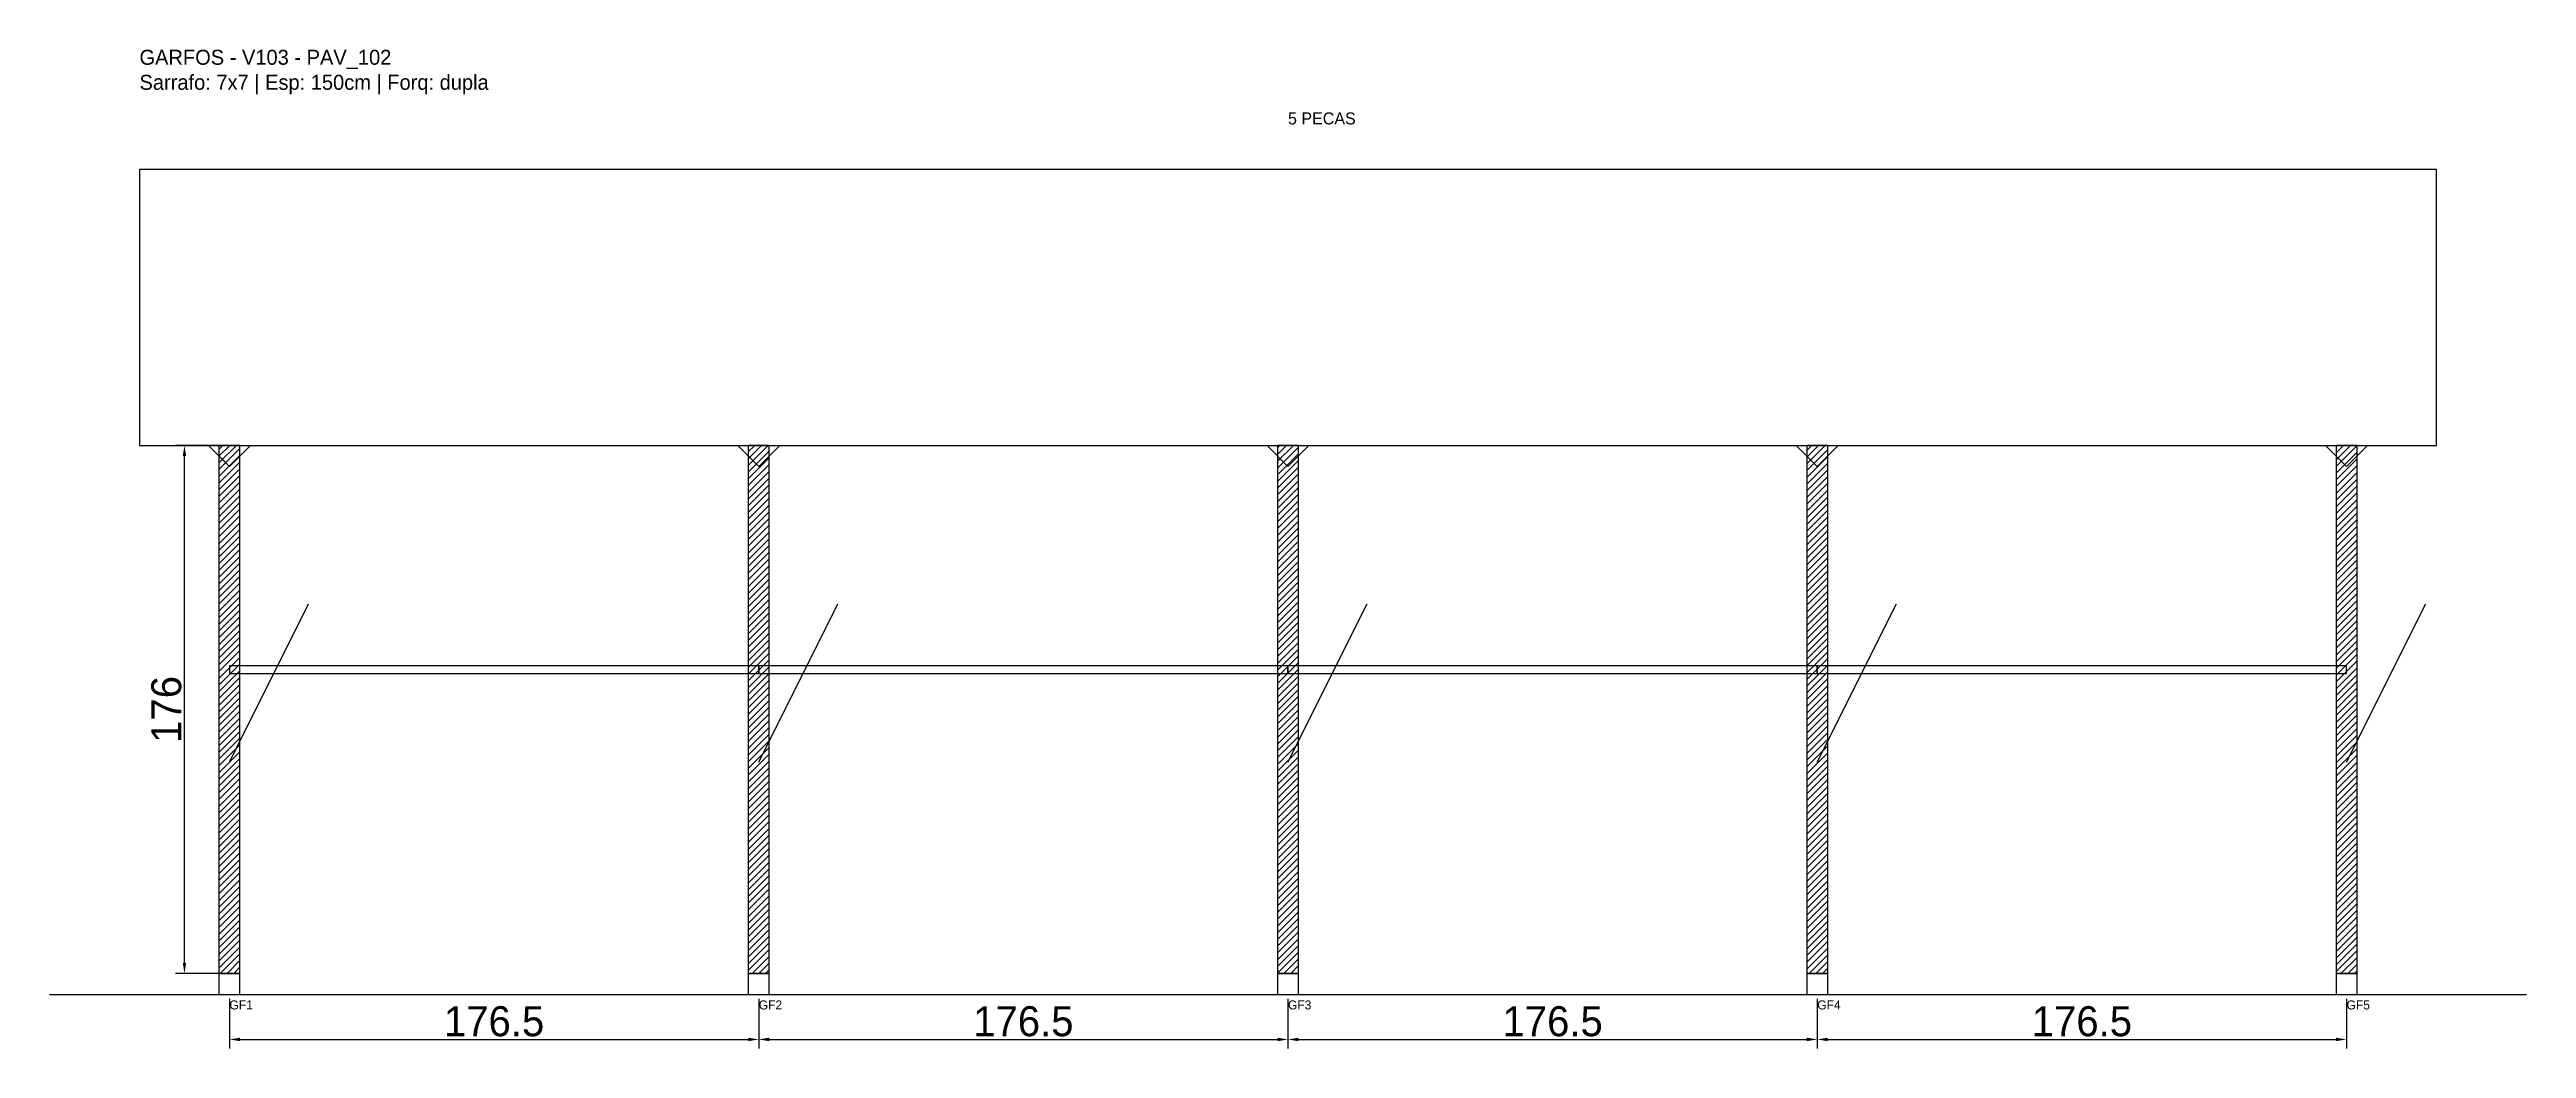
# Model space of a CAD drawing. Header units: metres. Extents: x -30 to 796, y -25 to 308.
import ezdxf

# ---------------------------------------------------------------- set-up
doc = ezdxf.new("R2010")
doc.units = ezdxf.units.M
for name, color, linetype in [('BARRA_ANCORAGEM', 1, 'Continuous'), ('COTA', 241, 'Continuous'), ('GARFOS OK', 3, 'Continuous'), ('NOME DA VIGA', 6, 'Continuous'), ('SARR_7x7', 40, 'Continuous'), ('TIRAS REESCORAMENTO', 252, 'Continuous'), ('VIGAS', 3, 'Continuous')]:
    doc.layers.add(name, color=color, linetype=linetype)
doc.dimstyles.new('EZ DXF', dxfattribs={"dimtxt": 10, "dimasz": 3.5, "dimexe": 3, "dimexo": 1.5, "dimgap": 1, "dimtad": 1, "dimdec": 1, "dimdsep": 46, "dimcen": 2.5, "dimazin": 3, "dimtfac": 1, "dimtmove": 0, "dimatfit": 3})

msp = doc.modelspace()

# ---------------------------------------------------------------- hatches: boundary and pattern name
at = {"layer": 'COTA'}
h = msp.add_hatch(dxfattribs=at)
h.set_pattern_fill('ANSI31', scale=0.5)
h.paths.add_polyline_path([(26.5, 0), (33.5, 0), (33.5, 176), (26.5, 176)])
h = msp.add_hatch(dxfattribs=at)
h.set_pattern_fill('ANSI31', scale=0.5)
h.paths.add_polyline_path([(203, 0), (210, 0), (210, 176), (203, 176)])
h = msp.add_hatch(dxfattribs=at)
h.set_pattern_fill('ANSI31', scale=0.5)
h.paths.add_polyline_path([(379.5, 0), (386.5, 0), (386.5, 176), (379.5, 176)])
h = msp.add_hatch(dxfattribs=at)
h.set_pattern_fill('ANSI31', scale=0.5)
h.paths.add_polyline_path([(556, 0), (563, 0), (563, 176), (556, 176)])
h = msp.add_hatch(dxfattribs=at)
h.set_pattern_fill('ANSI31', scale=0.5)
h.paths.add_polyline_path([(732.5, 0), (739.5, 0), (739.5, 176), (732.5, 176)])

# ---------------------------------------------------------------- linework, layer by layer
at = {"layer": 'BARRA_ANCORAGEM'}
for p, q in [((30, 70.4), (56.4, 123.2)), ((206.5, 70.4), (232.9, 123.2)), ((383, 70.4), (409.4, 123.2)), ((559.5, 70.4), (585.9, 123.2)), ((736, 70.4), (762.4, 123.2))]:
    msp.add_line(p, q, dxfattribs=at)
at = {"layer": 'GARFOS OK'}
for p, q in [((30, 169), (23, 176)), ((23, 176), (37, 176)), ((30, 169), (37, 176)), ((206.5, 169), (199.5, 176)), ((199.5, 176), (213.5, 176)), ((206.5, 169), (213.5, 176)), ((383, 169), (376, 176)), ((376, 176), (390, 176)), ((383, 169), (390, 176)), ((559.5, 169), (552.5, 176)), ((552.5, 176), (566.5, 176)), ((559.5, 169), (566.5, 176)), ((736, 169), (729, 176)), ((729, 176), (743, 176)), ((736, 169), (743, 176))]:
    msp.add_line(p, q, dxfattribs=at)
at = {"layer": 'GARFOS OK', "linetype": 'CONTINUOUS'}
msp.add_line((-30, -7), (796, -7), dxfattribs=at)
at = {"layer": 'GARFOS OK'}
for points in [[(26.5, 0), (33.5, 0), (33.5, 176), (26.5, 176), (26.5, 0)], [(203, 0), (210, 0), (210, 176), (203, 176), (203, 0)], [(379.5, 0), (386.5, 0), (386.5, 176), (379.5, 176), (379.5, 0)], [(556, 0), (563, 0), (563, 176), (556, 176), (556, 0)], [(732.5, 0), (739.5, 0), (739.5, 176), (732.5, 176), (732.5, 0)]]:
    msp.add_lwpolyline(points, dxfattribs=at)
at = {"layer": 'SARR_7x7'}
for points in [[(26.5, -7), (33.5, -7), (33.5, 0), (26.5, 0), (26.5, -7)], [(203, -7), (210, -7), (210, 0), (203, 0), (203, -7)], [(379.5, -7), (386.5, -7), (386.5, 0), (379.5, 0), (379.5, -7)], [(556, -7), (563, -7), (563, 0), (556, 0), (556, -7)], [(732.5, -7), (739.5, -7), (739.5, 0), (732.5, 0), (732.5, -7)]]:
    msp.add_lwpolyline(points, dxfattribs=at)
at = {"layer": 'TIRAS REESCORAMENTO'}
for points in [[(30, 100), (206.5, 100), (206.5, 102.5), (30, 102.5), (30, 100)], [(206.5, 100), (383, 100), (383, 102.5), (206.5, 102.5), (206.5, 100)], [(383, 100), (559.5, 100), (559.5, 102.5), (383, 102.5), (383, 100)], [(559.5, 100), (736, 100), (736, 102.5), (559.5, 102.5), (559.5, 100)]]:
    msp.add_lwpolyline(points, dxfattribs=at)
at = {"layer": 'VIGAS'}
msp.add_lwpolyline([(0, 176), (766, 176), (766, 268), (0, 268), (0, 176)], dxfattribs=at)

# ---------------------------------------------------------------- texts
at = {"layer": 'NOME DA VIGA'}
for s, height, p in [('5 PECAS', 4, (383, 283)), ('GF1', 3, (30, -12)), ('GF2', 3, (206.5, -12)), ('GF3', 3, (383, -12)), ('GF4', 3, (559.5, -12)), ('GF5', 3, (736, -12))]:
    msp.add_text(s, height=height, dxfattribs=at).set_placement(p)
at = {"layer": 'NOME DA VIGA', "insert": (0, 293), "char_height": 5, "attachment_point": 7}
msp.add_mtext('GARFOS - V103 - PAV_102\\PSarrafo: 7x7 | Esp: 150cm | Forq: dupla', dxfattribs=at)

# ---------------------------------------------------------------- dimensions: what is measured, and where the dimension line sits
at = {"layer": 'COTA'}
msp.add_linear_dim(base=(15, 0), p1=(30, 0), p2=(30, 176), angle=90, dimstyle='EZ DXF', dxfattribs=at).render()
for base, p1, p2 in [((30, -22), (30, -7), (206.5, -7)), ((206.5, -22), (206.5, -7), (383, -7)), ((383, -22), (383, -7), (559.5, -7)), ((559.5, -22), (559.5, -7), (736, -7))]:
    msp.add_linear_dim(base=base, p1=p1, p2=p2, dimstyle='EZ DXF', dxfattribs=at).render()

doc.saveas('drawing.dxf')
